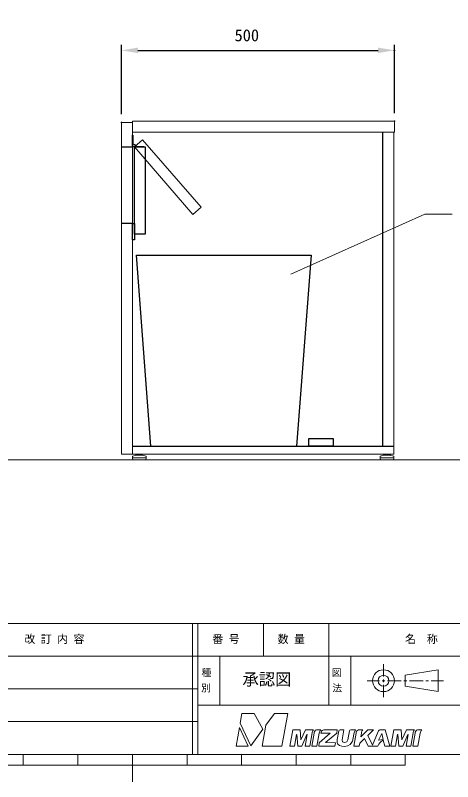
# Model space of a CAD drawing. Units: millimetres, scale not verified. Extents: x -203 to 203, y -143 to 143.
# Drawn here: x -21.5 to 58.7, y -143 to -2.6 of the extents above; entities that cross this region are included whole.
import ezdxf
from ezdxf.enums import TextEntityAlignment as Align

# ---------------------------------------------------------------- set-up
doc = ezdxf.new("R2010")
doc.units = ezdxf.units.MM
doc.header["$LTSCALE"] = 0.25
doc.header["$PDMODE"] = 32
doc.header["$PDSIZE"] = 0.05
for name, color, linetype, lineweight in [('0-1_図面_FORMAT$01_WAKU$OUT_LINE', 6, 'Continuous', 18), ('0-2_図面_FORMAT$03_TEXT', 7, 'Continuous', 18), ('0-3_図面_FORMAT$01_WAKU$SUB_LINE', 7, 'Continuous', 18), ('0-4_図面_FORMAT$02_LOGO$01_MZ_LO', 7, 'Continuous', 18), ('0-6_WAKU_INVISIBLE', 7, 'Continuous', 18), ('0-7_DIMENSION_LINES$02_DIMENSI', 7, 'Continuous', 25), ('0-9_DIMENSION_LINES$03_LINES', 7, 'Continuous', 18), ('0-A_DIMENSION_LINES$05_HIDE_LI', 7, 'Continuous', 25), ('0-C_DIMENSION_LINES$04_SUB_LIN', 4, 'Continuous', 18)]:
    doc.layers.add(name, color=color, linetype=linetype, lineweight=lineweight)
doc.layers.add('0-B_DEFPOINTS', color=7, linetype='Continuous')
doc.styles.add('ＭＳ ゴシック', font='')
doc.styles.get('ＭＳ ゴシック').set_extended_font_data('MS Gothic')

# ---------------------------------------------------------------- blocks, each defined once
blk = doc.blocks.new('X19')
at = {"layer": '0-2_図面_FORMAT$03_TEXT', "style": 'ＭＳ ゴシック'}
for s, p in [('図', (246.5023, 24.4428)), ('法', (246.6178, 21.6315))]:
    blk.add_text(s, height=1.283, dxfattribs=at).set_placement(p, align=Align.BOTTOM_LEFT)
blk = doc.blocks.new('X20')
at = {"layer": '0-2_図面_FORMAT$03_TEXT', "style": 'ＭＳ ゴシック'}
for s, p in [('種', (222.6528, 24.4428)), ('別', (222.6003, 21.6315))]:
    blk.add_text(s, height=1.283, dxfattribs=at).set_placement(p, align=Align.BOTTOM_LEFT)
blk = doc.blocks.new('D8')
at = {"layer": '0-7_DIMENSION_LINES$02_DIMENSI'}
for p, q in [((208, 127.8), (208, 140.5)), ((258, 128), (258, 140.5)), ((210.9998, 139.5), (255.0002, 139.5))]:
    blk.add_line(p, q, dxfattribs=at)
for points in [[(210.9998, 140), (210.9998, 139), (208, 139.5)], [(255.0002, 139), (255.0002, 140), (258, 139.5)]]:
    blk.add_solid(points, dxfattribs=at)
at = {"layer": '0-B_DEFPOINTS'}
for p in [(258, 139.5), (258, 126.5), (208, 126.3)]:
    blk.add_point(p, dxfattribs=at)
at = {"layer": '0-7_DIMENSION_LINES$02_DIMENSI', "style": 'ＭＳ ゴシック'}
blk.add_text('500', height=2.199, dxfattribs=at).set_placement((228.7143, 140.5), align=Align.BOTTOM_LEFT)

msp = doc.modelspace()

# ---------------------------------------------------------------- linework, layer by layer
at = {"layer": '0-1_図面_FORMAT$01_WAKU$OUT_LINE'}
for p, q in [((198, -114), (-198, -114)), ((11, -114), (11, -138)), ((12, -114), (12, -138)), ((198, -120), (-78, -120)), ((-20, -140), (-20, -138)), ((-10, -140), (-10, -138)), ((0, -138), (0, -143)), ((10, -140), (10, -138)), ((20, -140), (20, -138)), ((30, -140), (30, -138)), ((40, -140), (40, -138)), ((50, -140), (50, -138)), ((-50, -140), (50, -140))]:
    msp.add_line(p, q, dxfattribs=at)
msp.add_lwpolyline([(-198, -138), (198, -138), (198, 138), (-198, 138)], close=True, dxfattribs=at)
at = {"layer": '0-2_図面_FORMAT$03_TEXT'}
for p, q in [((46, -123.75), (46, -121.5)), ((45.25, -124.5), (43, -124.5)), ((46.25, -124.5), (45.75, -124.5)), ((46, -124.75), (46, -124.25)), ((49.25, -124.5), (46.75, -124.5)), ((50.25, -124.5), (49.75, -124.5)), ((53.25, -124.5), (50.75, -124.5)), ((54.25, -124.5), (53.75, -124.5)), ((57, -124.5), (54.75, -124.5)), ((46, -127.5), (46, -125.25))]:
    msp.add_line(p, q, dxfattribs=at)
msp.add_lwpolyline([(56, -122.5), (50, -123.5), (50, -125.5), (56, -126.5)], close=True, dxfattribs=at)
for radius in [2, 1]:
    msp.add_circle((46, -124.5), radius, dxfattribs=at)
at = {"layer": '0-3_図面_FORMAT$01_WAKU$SUB_LINE'}
for p, q in [((24, -114), (24, -120)), ((36, -129), (36, -114)), ((16, -129), (16, -120)), ((40, -120), (40, -129)), ((12, -126), (-78, -126)), ((12, -129), (144, -129)), ((12, -132), (-78, -132))]:
    msp.add_line(p, q, dxfattribs=at)
at = {"layer": '0-4_図面_FORMAT$02_LOGO$01_MZ_LO'}
for p, q in [((20.052, -130.5), (19.7334, -132.3069)), ((22.2811, -130.5), (20.052, -130.5)), ((23.9185, -133.3532), (22.2811, -130.5)), ((26.0068, -130.5), (24.423, -132.6639)), ((28.4519, -130.5), (26.0068, -130.5)), ((27.394, -136.5), (28.4519, -130.5)), ((19.5978, -133.0758), (18.994, -136.5)), ((21.2213, -136.5), (19.5978, -133.0758)), ((19.7334, -132.3069), (21.6797, -136.412)), ((21.6797, -136.412), (23.9185, -133.3532)), ((24.423, -132.6639), (23.7466, -136.5)), ((29.3797, -133.5001), (28.8508, -136.5)), ((30.7128, -133.5001), (29.3797, -133.5001)), ((29.7077, -136.5), (30.085, -134.3718)), ((30.085, -134.3718), (30.1212, -134.3718)), ((30.1212, -134.3718), (30.3134, -136.5)), ((30.8813, -135.3254), (30.7128, -133.5001)), ((31.6973, -133.5001), (30.8813, -135.3254)), ((31.0307, -136.5), (31.9772, -134.3718)), ((32.0194, -134.3718), (31.6421, -136.5)), ((33.1564, -133.5001), (31.6973, -133.5001)), ((32.493, -136.5), (32.9191, -134.0808)), ((33.2994, -134.1367), (32.8831, -136.5)), ((33.1643, -133.5221), (33.1564, -133.5001)), ((34.4785, -133.5001), (33.7311, -133.5001)), ((33.7988, -136.5), (34.2223, -134.0946)), ((36.248, -134.138), (34.2351, -135.8723)), ((34.4907, -133.528), (34.4785, -133.5001)), ((34.5924, -133.8998), (34.52, -134.1359)), ((34.52, -134.1359), (36.248, -134.138)), ((37.5368, -133.5001), (35.0653, -133.5001)), ((35.3578, -135.8512), (37.4305, -134.0987)), ((37.4305, -134.0987), (37.5368, -133.5001)), ((37.8062, -133.6918), (37.5241, -135.2886)), ((38.7636, -133.5001), (38.0482, -133.5001)), ((38.4414, -135.331), (38.7636, -133.5001)), ((39.7553, -133.6956), (39.4664, -135.331)), ((40.7137, -133.5065), (40.0021, -133.5001)), ((40.3988, -135.2886), (40.6262, -134.0012)), ((40.9871, -134.1367), (40.5715, -136.5)), ((40.6262, -134.0012), (40.8635, -133.5423)), ((40.8489, -133.5001), (40.7137, -133.5065)), ((40.8635, -133.5423), (40.8489, -133.5001)), ((42.2092, -133.5001), (41.4125, -133.5001)), ((43.1434, -133.5001), (41.8365, -134.8052)), ((41.8365, -134.8052), (41.959, -134.0946)), ((42.2217, -133.528), (42.2092, -133.5001)), ((43.107, -134.5303), (44.1923, -133.5001)), ((43.9945, -136.289), (43.107, -134.5303)), ((44.1923, -133.5001), (43.1434, -133.5001)), ((45.0487, -133.8322), (43.9945, -136.289)), ((45.1097, -135.4167), (45.6797, -134.1656)), ((46.3372, -133.5001), (45.4679, -133.5001)), ((45.6797, -134.1656), (45.9339, -135.2805)), ((47.188, -136.5), (46.3372, -133.5001)), ((47.8896, -133.5001), (47.3606, -136.5)), ((49.2227, -133.5001), (47.8896, -133.5001)), ((48.2176, -136.5), (48.5948, -134.3718)), ((48.5948, -134.3718), (48.631, -134.3718)), ((48.631, -134.3718), (48.8233, -136.5)), ((49.3912, -135.3254), (49.2227, -133.5001)), ((50.2071, -133.5001), (49.3912, -135.3254)), ((49.5406, -136.5), (50.4871, -134.3718)), ((50.5292, -134.3718), (50.152, -136.5)), ((51.6663, -133.5001), (50.2071, -133.5001)), ((51.0029, -136.5), (51.429, -134.0808)), ((51.8093, -134.1367), (51.3929, -136.5)), ((51.6741, -133.5221), (51.6663, -133.5001)), ((52.9883, -133.5001), (52.241, -133.5001)), ((52.3087, -136.5), (52.7322, -134.0946)), ((53.0005, -133.528), (52.9883, -133.5001)), ((34.2351, -135.8723), (34.125, -136.5)), ((37.1838, -135.8537), (35.3578, -135.8512)), ((37.0697, -136.5), (37.1838, -135.8537)), ((37.5241, -135.2886), (37.5207, -135.7942)), ((37.5207, -135.7942), (37.6572, -136.1388)), ((37.6572, -136.1388), (37.9298, -136.3967)), ((38.5099, -135.7132), (38.4414, -135.331)), ((38.8631, -135.8509), (38.5099, -135.7132)), ((39.2624, -135.7153), (38.8631, -135.8509)), ((39.4664, -135.331), (39.2624, -135.7153)), ((39.4797, -136.4487), (39.8948, -136.201)), ((39.8948, -136.201), (40.2275, -135.7892)), ((40.2333, -135.7779), (40.2903, -135.6677)), ((41.5439, -136.5), (41.6443, -135.9188)), ((41.6443, -135.9188), (42.5284, -135.0795)), ((42.5284, -135.0795), (43.1843, -136.5)), ((45.9339, -135.2805), (45.1097, -135.4167)), ((45.9654, -135.4039), (46.2447, -136.5)), ((18.994, -136.5), (21.2213, -136.5)), ((23.7466, -136.5), (27.394, -136.5)), ((28.8508, -136.5), (29.7077, -136.5)), ((30.3134, -136.5), (31.0307, -136.5)), ((31.6421, -136.5), (32.493, -136.5)), ((32.8831, -136.5), (33.7988, -136.5)), ((34.125, -136.5), (37.0697, -136.5)), ((37.9298, -136.3967), (38.3411, -136.5181)), ((38.3411, -136.5181), (38.8134, -136.5486)), ((38.8134, -136.5486), (39.4797, -136.4487)), ((40.5715, -136.5), (41.5368, -136.5)), ((41.5368, -136.5), (41.5384, -136.5)), ((41.5384, -136.5), (41.5439, -136.5)), ((43.1843, -136.5), (44.9459, -136.5)), ((46.2447, -136.5), (47.188, -136.5)), ((47.3606, -136.5), (48.2176, -136.5)), ((48.8233, -136.5), (49.5406, -136.5)), ((50.152, -136.5), (51.0029, -136.5)), ((51.3929, -136.5), (52.3087, -136.5))]:
    msp.add_line(p, q, dxfattribs=at)
msp.add_lwpolyline([(40.3739, -135.4237), (40.3965, -135.3012), (40.3965, -135.3012)], dxfattribs=at)
for centre, radius, start, end in [((31.9983, -134.363), 0.0228, 337.38667, 202.61333), ((33.7742, -134.1229), 0.8561, 135.436, 177.18162), ((33.898, -134.0779), 0.6015, 106.10853, 185.61083), ((35.2047, -134.2131), 0.9895, 136.18472, 173.12017), ((35.0741, -133.9901), 0.4901, 91.03463, 169.38909), ((38.0431, -133.7422), 0.2422, 88.80192, 167.99496), ((39.9968, -133.7469), 0.2469, 88.77298, 167.99431), ((41.5809, -134.073), 0.5972, 106.38228, 186.12371), ((42.933, -134.202), 0.9799, 136.54508, 173.70767), ((45.4594, -133.9198), 0.4199, 88.83548, 167.9571), ((50.5082, -134.363), 0.0228, 337.38667, 202.61333), ((52.2841, -134.1229), 0.8561, 135.436, 177.18162), ((52.4079, -134.0779), 0.6015, 106.10853, 185.61083), ((53.7145, -134.2131), 0.9895, 136.18472, 173.12017), ((38.9196, -135.0984), 1.4791, 332.15939, 332.65034), ((39.5102, -135.2642), 0.8783, 332.65034, 349.54143), ((38.5515, -134.9606), 1.8762, 349.54143, 349.93236), ((46.8386, -137.2383), 2.0316, 115.4544, 158.69079)]:
    msp.add_arc(centre, radius, start, end, dxfattribs=at)
at = {"layer": '0-6_WAKU_INVISIBLE'}
for p, q in [((-198, -114), (198, -114)), ((-198, -138), (198, -138))]:
    msp.add_line(p, q, dxfattribs=at)
at = {"layer": '0-7_DIMENSION_LINES$02_DIMENSI', "color": 1, "lineweight": 18}
for p, q in [((29.0536, -50), (53.5536, -39)), ((53.5536, -39), (58.5536, -39))]:
    msp.add_line(p, q, dxfattribs=at)
at = {"layer": '0-9_DIMENSION_LINES$03_LINES'}
for p, q in [((-2, -83), (-2, -22.2)), ((-2, -22.2), (0, -22.2)), ((0, -24), (0, -22)), ((0, -22), (48, -22)), ((0, -22.2), (0, -83)), ((48, -22), (48, -24)), ((48, -24), (0, -24)), ((47.9, -24), (47.9, -83)), ((-122, -84), (78, -84)), ((0, -83), (-2, -83)), ((47.9, -83), (0, -83)), ((0, -83.3667), (0.75, -83.2)), ((0, -83.6667), (0, -83.3667)), ((2.5, -83.6667), (0, -83.6667)), ((0, -83.8), (0, -83.6667)), ((0, -83.6667), (2.5, -83.6667)), ((2.3, -84), (0.2, -84)), ((0.7, -83), (1.8, -83)), ((0.75, -83.2), (0.7, -83.2)), ((0.75, -83.2), (1.725, -83.2)), ((1.75, -83.2), (0.75, -83.2)), ((1.725, -83.2), (2.5, -83.3667)), ((1.8, -83.2), (1.75, -83.2)), ((2.5, -83.3667), (2.5, -83.6667)), ((2.5, -83.6667), (2.5, -83.8)), ((45.4, -83.3667), (46.15, -83.2)), ((45.4, -83.6667), (45.4, -83.3667)), ((45.4, -83.8), (45.4, -83.6667)), ((45.4, -83.6667), (47.9, -83.6667)), ((47.9, -83.6667), (45.4, -83.6667)), ((47.7, -84), (45.6, -84)), ((46.1, -83), (47.2, -83)), ((46.15, -83.2), (46.1, -83.2)), ((47.15, -83.2), (46.15, -83.2)), ((46.15, -83.2), (47.125, -83.2)), ((47.125, -83.2), (47.9, -83.3667)), ((47.2, -83.2), (47.15, -83.2)), ((47.9, -83.3667), (47.9, -83.6667)), ((47.9, -83.6667), (47.9, -83.8))]:
    msp.add_line(p, q, dxfattribs=at)
for centre, radius, start, end in [((0.2, -83.8), 0.2, 180, 270), ((0.7, -83.1), 0.1, 90, 180), ((0.7, -83.1), 0.1, 180, 270), ((1.8, -83.1), 0.1, 0, 90), ((1.8, -83.1), 0.1, 270, 0), ((2.3, -83.8), 0.2, 270, 0), ((45.6, -83.8), 0.2, 180, 270), ((46.1, -83.1), 0.1, 90, 180), ((46.1, -83.1), 0.1, 180, 270), ((47.2, -83.1), 0.1, 0, 90), ((47.2, -83.1), 0.1, 270, 0), ((47.7, -83.8), 0.2, 270, 0)]:
    msp.add_arc(centre, radius, start, end, dxfattribs=at)
at = {"layer": '0-A_DIMENSION_LINES$05_HIDE_LI'}
for p, q in [((0, -24.55), (0.1, -24.55)), ((0, -26.4), (0, -24.55)), ((0.1, -24.55), (0.1, -26.4)), ((45.9, -81.5), (45.9, -24)), ((0.1, -26.4), (0, -26.4)), ((0.25, -26.7), (0.25, -26.6)), ((0.25, -26.6), (2.1, -26.6)), ((2.1, -26.6), (2.1, -26.7)), ((-2, -26.7), (0, -26.7)), ((2.1, -26.7), (0.25, -26.7)), ((0.35, -42.7), (0.35, -26.7)), ((0.35, -26.7), (2.35, -26.7)), ((2.35, -26.7), (2.35, -42.7)), ((0, -40.7), (-2, -40.7)), ((0, -43.7), (0, -40.7)), ((0, -40.7), (0.35, -40.7)), ((0.35, -40.7), (0.35, -43.7)), ((2.35, -42.7), (0.35, -42.7)), ((0.35, -43.7), (0, -43.7)), ((0.7223, -46.5), (32.7223, -46.5)), ((3.3836, -81.5), (0.7223, -46.5)), ((32.7223, -46.5), (30.061, -81.5)), ((32.3, -81.5), (32.3, -80.1)), ((32.3, -80.1), (36.8, -80.1)), ((36.8, -80.1), (36.8, -81.5)), ((0, -81.5), (47.9, -81.5)), ((36.8, -81.5), (32.3, -81.5))]:
    msp.add_line(p, q, dxfattribs=at)
msp.add_circle((0.25, -26.45), 0.25, dxfattribs=at)
at = {"layer": '0-C_DIMENSION_LINES$04_SUB_LIN'}
for p, q in [((0.35, -26.7), (1.8572, -25.3854)), ((1.8572, -25.3854), (12.5699, -37.7355)), ((11.0627, -39.0502), (0.35, -26.7)), ((12.5699, -37.7355), (11.0627, -39.0502))]:
    msp.add_line(p, q, dxfattribs=at)

# ---------------------------------------------------------------- block references
at = {"layer": '0-2_図面_FORMAT$03_TEXT'}
for name in ['X20', 'X19']:
    msp.add_blockref(name, (-210, -148.5), dxfattribs=at)
at = {"layer": '0-7_DIMENSION_LINES$02_DIMENSI'}
msp.add_blockref('D8', (-210, -148.5), dxfattribs=at)

# ---------------------------------------------------------------- texts
at = {"layer": '0-2_図面_FORMAT$03_TEXT', "style": 'ＭＳ ゴシック'}
for s, height, p in [('改 訂 内 容', 1.466, (-19.7895, -118.0306)), ('番 号', 1.466, (14.6352, -118.0466)), ('数 量', 1.466, (26.6152, -118.0466)), ('名\u3000称', 1.466, (49.9497, -118.0466)), ('承認図', 2.199, (20.1446, -126.0023))]:
    msp.add_text(s, height=height, dxfattribs=at).set_placement(p, align=Align.BOTTOM_LEFT)

doc.saveas('drawing.dxf')
